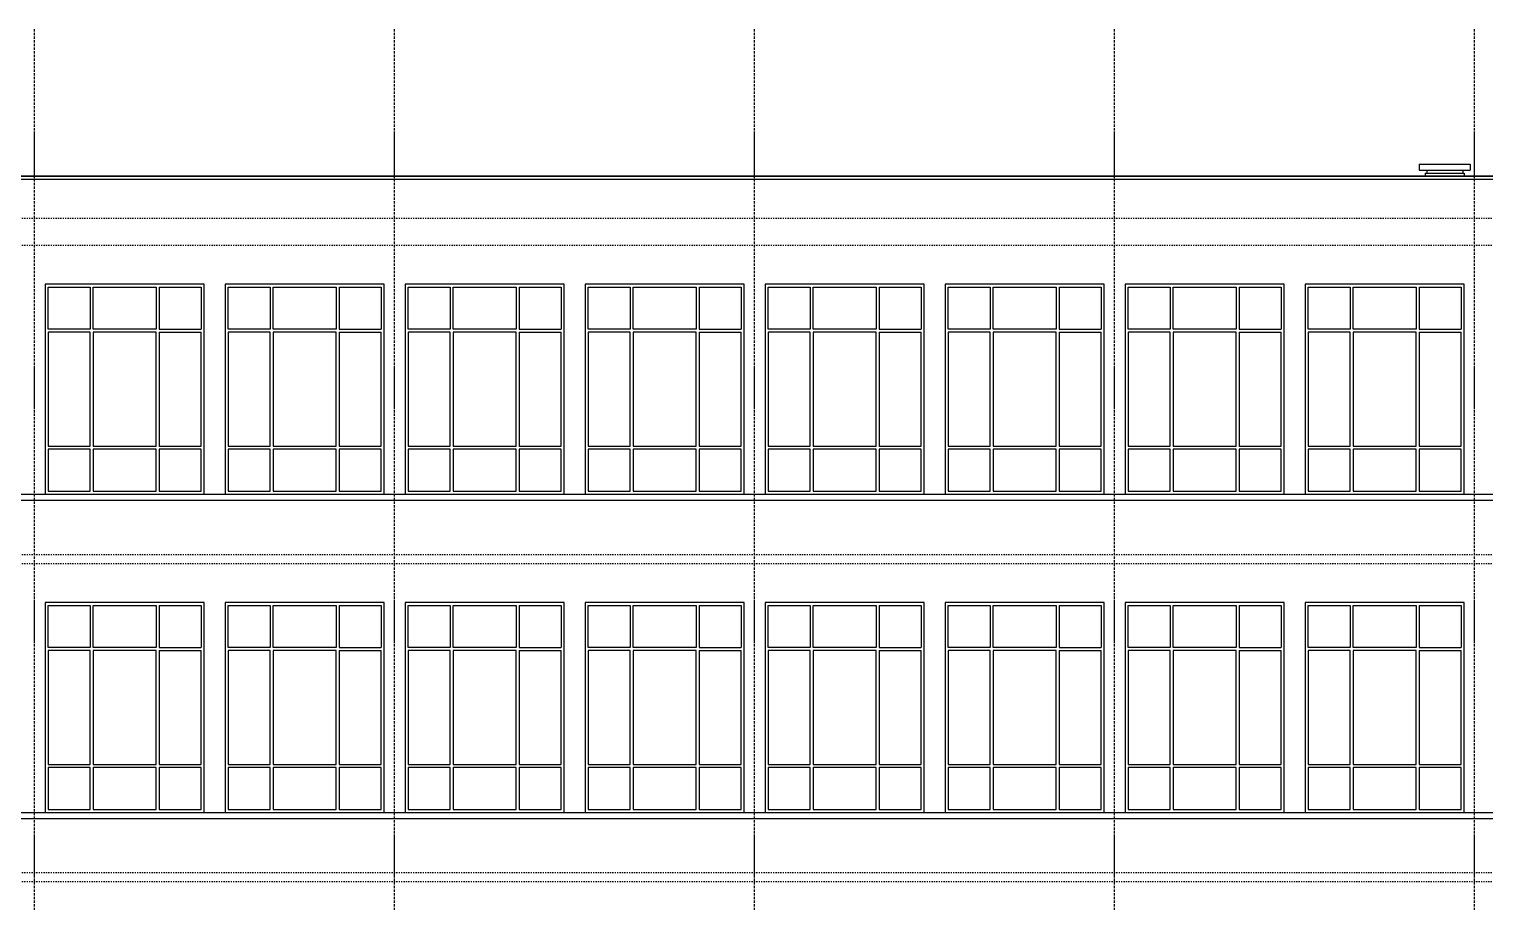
# Model space of a CAD drawing. Header units: inches. Extents: x -72385 to 39588, y -6525 to 66685.
# Drawn here: x 1760 to 4187, y 19637 to 21091 of the extents above; entities that cross this region are included whole.
import ezdxf

# ---------------------------------------------------------------- set-up
doc = ezdxf.new("R2010")
doc.units = ezdxf.units.IN
doc.header["$MEASUREMENT"] = 0
doc.linetypes.add('DashDot', pattern=[0.6, 0.4, -0.1, 0, -0.1])
doc.linetypes.add('Hidden', pattern=[0.4, 0.2, -0.2])
for name, color, linetype, lineweight in [('Оси', 252, 'DashDot', 25), ('Фасади Разрези дебело', 7, 'Continuous', 35), ('Фасади Разрези пунктир', 253, 'Hidden', 25), ('Фасади Разрези тънко', 253, 'Continuous', 25)]:
    doc.layers.add(name, color=color, linetype=linetype, lineweight=lineweight)

msp = doc.modelspace()

# ---------------------------------------------------------------- linework, layer by layer
at = {"layer": 'Оси', "ltscale": 10}
for p, q in [((1769, 21090.9), (1769, 18060.9)), ((2369, 21090.9), (2369, 18040.9)), ((2969, 21090.9), (2969, 18040.9)), ((3569, 21090.9), (3569, 18040.9)), ((4169, 21090.9), (4169, 18040.9))]:
    msp.add_line(p, q, dxfattribs=at)
at = {"layer": 'Фасади Разрези дебело', "ltscale": 10, "extrusion": (1.2091e-15, 1, -2.22045e-16)}
msp.add_line((-7028.6, 20845.9), (5077.4, 20845.9), dxfattribs=at)
at = {"layer": 'Фасади Разрези пунктир', "ltscale": 10, "extrusion": (1.2091e-15, 1, -2.22045e-16)}
for p, q in [((-7023.6, 20775.9), (5072.4, 20775.9)), ((-7023.6, 20730.9), (5072.4, 20730.9)), ((-7023.6, 20215.9), (5072.4, 20215.9)), ((-7023.6, 20200.9), (5072.4, 20200.9)), ((-7023.6, 19685.9), (5072.4, 19685.9)), ((-7023.6, 19670.9), (5072.4, 19670.9))]:
    msp.add_line(p, q, dxfattribs=at)
at = {"layer": 'Фасади Разрези тънко', "ltscale": 10, "extrusion": (1.2091e-15, 1, -2.22045e-16)}
for p, q in [((4077.4, 20865.9), (4162.4, 20865.9)), ((4077.4, 20855.9), (4162.4, 20855.9, 0)), ((4087.4, 20850.9), (4152.4, 20850.9, 0)), ((-7023.6, 20840.9), (5072.4, 20840.9)), ((-1858.2, 20315.9), (4767.3, 20315.9)), ((-1858.2, 20305.9), (4767.3, 20305.9)), ((-1858.2, 19785.9), (4767.3, 19785.9)), ((-1858.2, 19775.9), (4767.3, 19775.9))]:
    msp.add_line(p, q, dxfattribs=at)
at = {"layer": 'Фасади Разрези тънко', "ltscale": 10}
for p, q in [((4077.4, 20865.9), (4077.4, 20855.9)), ((4087.4, 20850.9), (4087.4, 20845.9)), ((4089.9, 20855.9), (4089.9, 20850.9)), ((4149.9, 20855.9), (4149.9, 20850.9)), ((4152.4, 20850.9), (4152.4, 20845.9)), ((4162.4, 20865.9), (4162.4, 20855.9, 0)), ((1972.1, 20660.9), (1972.1, 20590.9)), ((1977.1, 20660.9), (1977.1, 20590.9)), ((2047.1, 20660.9), (2047.1, 20590.9)), ((2272.1, 20660.9), (2272.1, 20590.9)), ((2277.1, 20660.9), (2277.1, 20590.9)), ((2347.1, 20660.9), (2347.1, 20590.9)), ((2572.2, 20660.9), (2572.2, 20590.9)), ((2577.2, 20660.9), (2577.2, 20590.9)), ((2647.2, 20660.9), (2647.2, 20590.9)), ((2872.2, 20660.9), (2872.2, 20590.9)), ((2877.2, 20660.9), (2877.2, 20590.9)), ((2947.2, 20660.9), (2947.2, 20590.9)), ((3172.2, 20660.9), (3172.2, 20590.9)), ((3177.2, 20660.9), (3177.2, 20590.9)), ((3247.2, 20660.9), (3247.2, 20590.9)), ((3472.2, 20660.9), (3472.2, 20590.9)), ((3477.2, 20660.9), (3477.2, 20590.9)), ((3547.2, 20660.9), (3547.2, 20590.9)), ((3772.3, 20660.9), (3772.3, 20590.9)), ((3777.3, 20660.9), (3777.3, 20590.9)), ((3847.3, 20660.9), (3847.3, 20590.9)), ((4072.3, 20660.9), (4072.3, 20590.9)), ((4077.3, 20660.9), (4077.3, 20590.9)), ((4147.3, 20660.9), (4147.3, 20590.9)), ((1972.1, 20130.9), (1972.1, 20060.9)), ((1977.1, 20130.9), (1977.1, 20060.9)), ((2047.1, 20130.9), (2047.1, 20060.9)), ((2272.1, 20130.9), (2272.1, 20060.9)), ((2277.1, 20130.9), (2277.1, 20060.9)), ((2347.1, 20130.9), (2347.1, 20060.9)), ((2572.2, 20130.9), (2572.2, 20060.9)), ((2577.2, 20130.9), (2577.2, 20060.9)), ((2647.2, 20130.9), (2647.2, 20060.9)), ((2872.2, 20130.9), (2872.2, 20060.9)), ((2877.2, 20130.9), (2877.2, 20060.9)), ((2947.2, 20130.9), (2947.2, 20060.9)), ((3172.2, 20130.9), (3172.2, 20060.9)), ((3177.2, 20130.9), (3177.2, 20060.9)), ((3247.2, 20130.9), (3247.2, 20060.9)), ((3472.2, 20130.9), (3472.2, 20060.9)), ((3477.2, 20130.9), (3477.2, 20060.9)), ((3547.2, 20130.9), (3547.2, 20060.9)), ((3772.3, 20130.9), (3772.3, 20060.9)), ((3777.3, 20130.9), (3777.3, 20060.9)), ((3847.3, 20130.9), (3847.3, 20060.9)), ((4072.3, 20130.9), (4072.3, 20060.9)), ((4077.3, 20130.9), (4077.3, 20060.9)), ((4147.3, 20130.9), (4147.3, 20060.9))]:
    msp.add_line(p, q, dxfattribs=at)
at = {"layer": 'Фасади Разрези тънко', "ltscale": 10, "extrusion": (2.5431e-15, 1, -2.22045e-16)}
for p, q in [((1977.1, 20660.9), (2047.1, 20660.9)), ((2277.1, 20660.9), (2347.1, 20660.9)), ((2577.2, 20660.9), (2647.2, 20660.9)), ((2877.2, 20660.9), (2947.2, 20660.9)), ((3177.2, 20660.9), (3247.2, 20660.9)), ((3477.2, 20660.9), (3547.2, 20660.9)), ((3777.3, 20660.9), (3847.3, 20660.9)), ((4077.3, 20660.9), (4147.3, 20660.9)), ((1977.1, 20590.9), (2047.1, 20590.9)), ((1977.1, 20585.9), (2047.1, 20585.9)), ((2277.1, 20590.9), (2347.1, 20590.9)), ((2277.1, 20585.9), (2347.1, 20585.9)), ((2577.2, 20590.9), (2647.2, 20590.9)), ((2577.2, 20585.9), (2647.2, 20585.9)), ((2877.2, 20590.9), (2947.2, 20590.9)), ((2877.2, 20585.9), (2947.2, 20585.9)), ((3177.2, 20590.9), (3247.2, 20590.9)), ((3177.2, 20585.9), (3247.2, 20585.9)), ((3477.2, 20590.9), (3547.2, 20590.9)), ((3477.2, 20585.9), (3547.2, 20585.9)), ((3777.3, 20590.9), (3847.3, 20590.9)), ((3777.3, 20585.9), (3847.3, 20585.9)), ((4077.3, 20590.9), (4147.3, 20590.9)), ((4077.3, 20585.9), (4147.3, 20585.9)), ((1977.1, 20130.9), (2047.1, 20130.9)), ((2277.1, 20130.9), (2347.1, 20130.9)), ((2577.2, 20130.9), (2647.2, 20130.9)), ((2877.2, 20130.9), (2947.2, 20130.9)), ((3177.2, 20130.9), (3247.2, 20130.9)), ((3477.2, 20130.9), (3547.2, 20130.9)), ((3777.3, 20130.9), (3847.3, 20130.9)), ((4077.3, 20130.9), (4147.3, 20130.9)), ((1977.1, 20060.9), (2047.1, 20060.9)), ((1977.1, 20055.9), (2047.1, 20055.9)), ((2277.1, 20060.9), (2347.1, 20060.9)), ((2277.1, 20055.9), (2347.1, 20055.9)), ((2577.2, 20060.9), (2647.2, 20060.9)), ((2577.2, 20055.9), (2647.2, 20055.9)), ((2877.2, 20060.9), (2947.2, 20060.9)), ((2877.2, 20055.9), (2947.2, 20055.9)), ((3177.2, 20060.9), (3247.2, 20060.9)), ((3177.2, 20055.9), (3247.2, 20055.9)), ((3477.2, 20060.9), (3547.2, 20060.9)), ((3477.2, 20055.9), (3547.2, 20055.9)), ((3777.3, 20060.9), (3847.3, 20060.9)), ((3777.3, 20055.9), (3847.3, 20055.9)), ((4077.3, 20060.9), (4147.3, 20060.9)), ((4077.3, 20055.9), (4147.3, 20055.9))]:
    msp.add_line(p, q, dxfattribs=at)
at = {"layer": 'Фасади Разрези тънко', "ltscale": 10}
for points in [[(2052.1, 20665.9, 0), (1787.1, 20665.9, 0), (1787.1, 20315.9, 0), (2052.1, 20315.9, 0), (2052.1, 20665.9, 0)], [(1972.1, 20590.9, 0), (1867.1, 20590.9, 0), (1867.1, 20660.9, 0), (1972.1, 20660.9, 0)], [(2352.1, 20665.9, 0), (2087.1, 20665.9, 0), (2087.1, 20315.9, 0), (2352.1, 20315.9, 0), (2352.1, 20665.9, 0)], [(2272.1, 20590.9, 0), (2167.1, 20590.9, 0), (2167.1, 20660.9, 0), (2272.1, 20660.9, 0)], [(2652.2, 20665.9, 0), (2387.1, 20665.9, 0), (2387.1, 20315.9, 0), (2652.2, 20315.9, 0), (2652.2, 20665.9, 0)], [(2572.2, 20590.9, 0), (2467.1, 20590.9, 0), (2467.1, 20660.9, 0), (2572.2, 20660.9, 0)], [(2952.2, 20665.9, 0), (2687.2, 20665.9, 0), (2687.2, 20315.9, 0), (2952.2, 20315.9, 0), (2952.2, 20665.9, 0)], [(2872.2, 20590.9, 0), (2767.2, 20590.9, 0), (2767.2, 20660.9, 0), (2872.2, 20660.9, 0)], [(3252.2, 20665.9, 0), (2987.2, 20665.9, 0), (2987.2, 20315.9, 0), (3252.2, 20315.9, 0), (3252.2, 20665.9, 0)], [(3172.2, 20590.9, 0), (3067.2, 20590.9, 0), (3067.2, 20660.9, 0), (3172.2, 20660.9, 0)], [(3552.2, 20665.9, 0), (3287.2, 20665.9, 0), (3287.2, 20315.9, 0), (3552.2, 20315.9, 0), (3552.2, 20665.9, 0)], [(3472.2, 20590.9, 0), (3367.2, 20590.9, 0), (3367.2, 20660.9, 0), (3472.2, 20660.9, 0)], [(3852.3, 20665.9, 0), (3587.2, 20665.9, 0), (3587.2, 20315.9, 0), (3852.3, 20315.9, 0), (3852.3, 20665.9, 0)], [(3772.3, 20590.9, 0), (3667.2, 20590.9, 0), (3667.2, 20660.9, 0), (3772.3, 20660.9, 0)], [(4152.3, 20665.9, 0), (3887.3, 20665.9, 0), (3887.3, 20315.9, 0), (4152.3, 20315.9, 0), (4152.3, 20665.9, 0)], [(4072.3, 20590.9, 0), (3967.3, 20590.9, 0), (3967.3, 20660.9, 0), (4072.3, 20660.9, 0)], [(1972.1, 20585.9, 0), (1867.1, 20585.9, 0), (1867.1, 20395.9, 0), (1972.1, 20395.9, 0), (1972.1, 20585.9, 0)], [(1977.1, 20585.9, 0), (1977.1, 20395.9, 0), (2047.1, 20395.9, 0), (2047.1, 20585.9, 0)], [(2272.1, 20585.9, 0), (2167.1, 20585.9, 0), (2167.1, 20395.9, 0), (2272.1, 20395.9, 0), (2272.1, 20585.9, 0)], [(2277.1, 20585.9, 0), (2277.1, 20395.9, 0), (2347.1, 20395.9, 0), (2347.1, 20585.9, 0)], [(2572.2, 20585.9, 0), (2467.1, 20585.9, 0), (2467.1, 20395.9, 0), (2572.2, 20395.9, 0), (2572.2, 20585.9, 0)], [(2577.2, 20585.9, 0), (2577.2, 20395.9, 0), (2647.2, 20395.9, 0), (2647.2, 20585.9, 0)], [(2872.2, 20585.9, 0), (2767.2, 20585.9, 0), (2767.2, 20395.9, 0), (2872.2, 20395.9, 0), (2872.2, 20585.9, 0)], [(2877.2, 20585.9, 0), (2877.2, 20395.9, 0), (2947.2, 20395.9, 0), (2947.2, 20585.9, 0)], [(3172.2, 20585.9, 0), (3067.2, 20585.9, 0), (3067.2, 20395.9, 0), (3172.2, 20395.9, 0), (3172.2, 20585.9, 0)], [(3177.2, 20585.9, 0), (3177.2, 20395.9, 0), (3247.2, 20395.9, 0), (3247.2, 20585.9, 0)], [(3472.2, 20585.9, 0), (3367.2, 20585.9, 0), (3367.2, 20395.9, 0), (3472.2, 20395.9, 0), (3472.2, 20585.9, 0)], [(3477.2, 20585.9, 0), (3477.2, 20395.9, 0), (3547.2, 20395.9, 0), (3547.2, 20585.9, 0)], [(3772.3, 20585.9, 0), (3667.2, 20585.9, 0), (3667.2, 20395.9, 0), (3772.3, 20395.9, 0), (3772.3, 20585.9, 0)], [(3777.3, 20585.9, 0), (3777.3, 20395.9, 0), (3847.3, 20395.9, 0), (3847.3, 20585.9, 0)], [(4072.3, 20585.9, 0), (3967.3, 20585.9, 0), (3967.3, 20395.9, 0), (4072.3, 20395.9, 0), (4072.3, 20585.9, 0)], [(4077.3, 20585.9, 0), (4077.3, 20395.9, 0), (4147.3, 20395.9, 0), (4147.3, 20585.9, 0)], [(2052.1, 20135.9, 0), (1787.1, 20135.9, 0), (1787.1, 19785.9, 0), (2052.1, 19785.9, 0), (2052.1, 20135.9, 0)], [(1972.1, 20060.9, 0), (1867.1, 20060.9, 0), (1867.1, 20130.9, 0), (1972.1, 20130.9, 0)], [(2352.1, 20135.9, 0), (2087.1, 20135.9, 0), (2087.1, 19785.9, 0), (2352.1, 19785.9, 0), (2352.1, 20135.9, 0)], [(2272.1, 20060.9, 0), (2167.1, 20060.9, 0), (2167.1, 20130.9, 0), (2272.1, 20130.9, 0)], [(2652.2, 20135.9, 0), (2387.1, 20135.9, 0), (2387.1, 19785.9, 0), (2652.2, 19785.9, 0), (2652.2, 20135.9, 0)], [(2572.2, 20060.9, 0), (2467.1, 20060.9, 0), (2467.1, 20130.9, 0), (2572.2, 20130.9, 0)], [(2952.2, 20135.9, 0), (2687.2, 20135.9, 0), (2687.2, 19785.9, 0), (2952.2, 19785.9, 0), (2952.2, 20135.9, 0)], [(2872.2, 20060.9, 0), (2767.2, 20060.9, 0), (2767.2, 20130.9, 0), (2872.2, 20130.9, 0)], [(3252.2, 20135.9, 0), (2987.2, 20135.9, 0), (2987.2, 19785.9, 0), (3252.2, 19785.9, 0), (3252.2, 20135.9, 0)], [(3172.2, 20060.9, 0), (3067.2, 20060.9, 0), (3067.2, 20130.9, 0), (3172.2, 20130.9, 0)], [(3552.2, 20135.9, 0), (3287.2, 20135.9, 0), (3287.2, 19785.9, 0), (3552.2, 19785.9, 0), (3552.2, 20135.9, 0)], [(3472.2, 20060.9, 0), (3367.2, 20060.9, 0), (3367.2, 20130.9, 0), (3472.2, 20130.9, 0)], [(3852.3, 20135.9, 0), (3587.2, 20135.9, 0), (3587.2, 19785.9, 0), (3852.3, 19785.9, 0), (3852.3, 20135.9, 0)], [(3772.3, 20060.9, 0), (3667.2, 20060.9, 0), (3667.2, 20130.9, 0), (3772.3, 20130.9, 0)], [(4152.3, 20135.9, 0), (3887.3, 20135.9, 0), (3887.3, 19785.9, 0), (4152.3, 19785.9, 0), (4152.3, 20135.9, 0)], [(4072.3, 20060.9, 0), (3967.3, 20060.9, 0), (3967.3, 20130.9, 0), (4072.3, 20130.9, 0)], [(1972.1, 20055.9, 0), (1867.1, 20055.9, 0), (1867.1, 19865.9, 0), (1972.1, 19865.9, 0), (1972.1, 20055.9, 0)], [(1977.1, 20055.9, 0), (1977.1, 19865.9, 0), (2047.1, 19865.9, 0), (2047.1, 20055.9, 0)], [(2272.1, 20055.9, 0), (2167.1, 20055.9, 0), (2167.1, 19865.9, 0), (2272.1, 19865.9, 0), (2272.1, 20055.9, 0)], [(2277.1, 20055.9, 0), (2277.1, 19865.9, 0), (2347.1, 19865.9, 0), (2347.1, 20055.9, 0)], [(2572.2, 20055.9, 0), (2467.1, 20055.9, 0), (2467.1, 19865.9, 0), (2572.2, 19865.9, 0), (2572.2, 20055.9, 0)], [(2577.2, 20055.9, 0), (2577.2, 19865.9, 0), (2647.2, 19865.9, 0), (2647.2, 20055.9, 0)], [(2872.2, 20055.9, 0), (2767.2, 20055.9, 0), (2767.2, 19865.9, 0), (2872.2, 19865.9, 0), (2872.2, 20055.9, 0)], [(2877.2, 20055.9, 0), (2877.2, 19865.9, 0), (2947.2, 19865.9, 0), (2947.2, 20055.9, 0)], [(3172.2, 20055.9, 0), (3067.2, 20055.9, 0), (3067.2, 19865.9, 0), (3172.2, 19865.9, 0), (3172.2, 20055.9, 0)], [(3177.2, 20055.9, 0), (3177.2, 19865.9, 0), (3247.2, 19865.9, 0), (3247.2, 20055.9, 0)], [(3472.2, 20055.9, 0), (3367.2, 20055.9, 0), (3367.2, 19865.9, 0), (3472.2, 19865.9, 0), (3472.2, 20055.9, 0)], [(3477.2, 20055.9, 0), (3477.2, 19865.9, 0), (3547.2, 19865.9, 0), (3547.2, 20055.9, 0)], [(3772.3, 20055.9, 0), (3667.2, 20055.9, 0), (3667.2, 19865.9, 0), (3772.3, 19865.9, 0), (3772.3, 20055.9, 0)], [(3777.3, 20055.9, 0), (3777.3, 19865.9, 0), (3847.3, 19865.9, 0), (3847.3, 20055.9, 0)], [(4072.3, 20055.9, 0), (3967.3, 20055.9, 0), (3967.3, 19865.9, 0), (4072.3, 19865.9, 0), (4072.3, 20055.9, 0)], [(4077.3, 20055.9, 0), (4077.3, 19865.9, 0), (4147.3, 19865.9, 0), (4147.3, 20055.9, 0)]]:
    msp.add_polyline3d(points, dxfattribs=at)
for points in [[(1792.1, 20590.9, 0), (1792.1, 20660.9, 0), (1862.1, 20660.9, 0), (1862.1, 20590.9, 0)], [(2092.1, 20590.9, 0), (2092.1, 20660.9, 0), (2162.1, 20660.9, 0), (2162.1, 20590.9, 0)], [(2392.1, 20590.9, 0), (2392.1, 20660.9, 0), (2462.1, 20660.9, 0), (2462.1, 20590.9, 0)], [(2692.2, 20590.9, 0), (2692.2, 20660.9, 0), (2762.2, 20660.9, 0), (2762.2, 20590.9, 0)], [(2992.2, 20590.9, 0), (2992.2, 20660.9, 0), (3062.2, 20660.9, 0), (3062.2, 20590.9, 0)], [(3292.2, 20590.9, 0), (3292.2, 20660.9, 0), (3362.2, 20660.9, 0), (3362.2, 20590.9, 0)], [(3592.2, 20590.9, 0), (3592.2, 20660.9, 0), (3662.2, 20660.9, 0), (3662.2, 20590.9, 0)], [(3892.3, 20590.9, 0), (3892.3, 20660.9, 0), (3962.3, 20660.9, 0), (3962.3, 20590.9, 0)], [(1792.1, 20395.9, 0), (1862.1, 20395.9, 0), (1862.1, 20585.9, 0), (1792.1, 20585.9, 0)], [(2092.1, 20395.9, 0), (2162.1, 20395.9, 0), (2162.1, 20585.9, 0), (2092.1, 20585.9, 0)], [(2392.1, 20395.9, 0), (2462.1, 20395.9, 0), (2462.1, 20585.9, 0), (2392.1, 20585.9, 0)], [(2692.2, 20395.9, 0), (2762.2, 20395.9, 0), (2762.2, 20585.9, 0), (2692.2, 20585.9, 0)], [(2992.2, 20395.9, 0), (3062.2, 20395.9, 0), (3062.2, 20585.9, 0), (2992.2, 20585.9, 0)], [(3292.2, 20395.9, 0), (3362.2, 20395.9, 0), (3362.2, 20585.9, 0), (3292.2, 20585.9, 0)], [(3592.2, 20395.9, 0), (3662.2, 20395.9, 0), (3662.2, 20585.9, 0), (3592.2, 20585.9, 0)], [(3892.3, 20395.9, 0), (3962.3, 20395.9, 0), (3962.3, 20585.9, 0), (3892.3, 20585.9, 0)], [(1792.1, 20320.9, 0), (1862.1, 20320.9, 0), (1862.1, 20390.9, 0), (1792.1, 20390.9, 0)], [(1867.1, 20320.9, 0), (1972.1, 20320.9, 0), (1972.1, 20390.9, 0), (1867.1, 20390.9, 0)], [(2047.1, 20320.9, 0), (2047.1, 20390.9, 0), (1977.1, 20390.9, 0), (1977.1, 20320.9, 0)], [(2092.1, 20320.9, 0), (2162.1, 20320.9, 0), (2162.1, 20390.9, 0), (2092.1, 20390.9, 0)], [(2167.1, 20320.9, 0), (2272.1, 20320.9, 0), (2272.1, 20390.9, 0), (2167.1, 20390.9, 0)], [(2347.1, 20320.9, 0), (2347.1, 20390.9, 0), (2277.1, 20390.9, 0), (2277.1, 20320.9, 0)], [(2392.1, 20320.9, 0), (2462.1, 20320.9, 0), (2462.1, 20390.9, 0), (2392.1, 20390.9, 0)], [(2467.1, 20320.9, 0), (2572.2, 20320.9, 0), (2572.2, 20390.9, 0), (2467.1, 20390.9, 0)], [(2647.2, 20320.9, 0), (2647.2, 20390.9, 0), (2577.2, 20390.9, 0), (2577.2, 20320.9, 0)], [(2692.2, 20320.9, 0), (2762.2, 20320.9, 0), (2762.2, 20390.9, 0), (2692.2, 20390.9, 0)], [(2767.2, 20320.9, 0), (2872.2, 20320.9, 0), (2872.2, 20390.9, 0), (2767.2, 20390.9, 0)], [(2947.2, 20320.9, 0), (2947.2, 20390.9, 0), (2877.2, 20390.9, 0), (2877.2, 20320.9, 0)], [(2992.2, 20320.9, 0), (3062.2, 20320.9, 0), (3062.2, 20390.9, 0), (2992.2, 20390.9, 0)], [(3067.2, 20320.9, 0), (3172.2, 20320.9, 0), (3172.2, 20390.9, 0), (3067.2, 20390.9, 0)], [(3247.2, 20320.9, 0), (3247.2, 20390.9, 0), (3177.2, 20390.9, 0), (3177.2, 20320.9, 0)], [(3292.2, 20320.9, 0), (3362.2, 20320.9, 0), (3362.2, 20390.9, 0), (3292.2, 20390.9, 0)], [(3367.2, 20320.9, 0), (3472.2, 20320.9, 0), (3472.2, 20390.9, 0), (3367.2, 20390.9, 0)], [(3547.2, 20320.9, 0), (3547.2, 20390.9, 0), (3477.2, 20390.9, 0), (3477.2, 20320.9, 0)], [(3592.2, 20320.9, 0), (3662.2, 20320.9, 0), (3662.2, 20390.9, 0), (3592.2, 20390.9, 0)], [(3667.2, 20320.9, 0), (3772.3, 20320.9, 0), (3772.3, 20390.9, 0), (3667.2, 20390.9, 0)], [(3847.3, 20320.9, 0), (3847.3, 20390.9, 0), (3777.3, 20390.9, 0), (3777.3, 20320.9, 0)], [(3892.3, 20320.9, 0), (3962.3, 20320.9, 0), (3962.3, 20390.9, 0), (3892.3, 20390.9, 0)], [(3967.3, 20320.9, 0), (4072.3, 20320.9, 0), (4072.3, 20390.9, 0), (3967.3, 20390.9, 0)], [(4147.3, 20320.9, 0), (4147.3, 20390.9, 0), (4077.3, 20390.9, 0), (4077.3, 20320.9, 0)], [(1792.1, 20060.9, 0), (1792.1, 20130.9, 0), (1862.1, 20130.9, 0), (1862.1, 20060.9, 0)], [(2092.1, 20060.9, 0), (2092.1, 20130.9, 0), (2162.1, 20130.9, 0), (2162.1, 20060.9, 0)], [(2392.1, 20060.9, 0), (2392.1, 20130.9, 0), (2462.1, 20130.9, 0), (2462.1, 20060.9, 0)], [(2692.2, 20060.9, 0), (2692.2, 20130.9, 0), (2762.2, 20130.9, 0), (2762.2, 20060.9, 0)], [(2992.2, 20060.9, 0), (2992.2, 20130.9, 0), (3062.2, 20130.9, 0), (3062.2, 20060.9, 0)], [(3292.2, 20060.9, 0), (3292.2, 20130.9, 0), (3362.2, 20130.9, 0), (3362.2, 20060.9, 0)], [(3592.2, 20060.9, 0), (3592.2, 20130.9, 0), (3662.2, 20130.9, 0), (3662.2, 20060.9, 0)], [(3892.3, 20060.9, 0), (3892.3, 20130.9, 0), (3962.3, 20130.9, 0), (3962.3, 20060.9, 0)], [(1792.1, 19865.9, 0), (1862.1, 19865.9, 0), (1862.1, 20055.9, 0), (1792.1, 20055.9, 0)], [(2092.1, 19865.9, 0), (2162.1, 19865.9, 0), (2162.1, 20055.9, 0), (2092.1, 20055.9, 0)], [(2392.1, 19865.9, 0), (2462.1, 19865.9, 0), (2462.1, 20055.9, 0), (2392.1, 20055.9, 0)], [(2692.2, 19865.9, 0), (2762.2, 19865.9, 0), (2762.2, 20055.9, 0), (2692.2, 20055.9, 0)], [(2992.2, 19865.9, 0), (3062.2, 19865.9, 0), (3062.2, 20055.9, 0), (2992.2, 20055.9, 0)], [(3292.2, 19865.9, 0), (3362.2, 19865.9, 0), (3362.2, 20055.9, 0), (3292.2, 20055.9, 0)], [(3592.2, 19865.9, 0), (3662.2, 19865.9, 0), (3662.2, 20055.9, 0), (3592.2, 20055.9, 0)], [(3892.3, 19865.9, 0), (3962.3, 19865.9, 0), (3962.3, 20055.9, 0), (3892.3, 20055.9, 0)], [(1792.1, 19790.9, 0), (1862.1, 19790.9, 0), (1862.1, 19860.9, 0), (1792.1, 19860.9, 0)], [(1867.1, 19790.9, 0), (1972.1, 19790.9, 0), (1972.1, 19860.9, 0), (1867.1, 19860.9, 0)], [(2047.1, 19790.9, 0), (2047.1, 19860.9, 0), (1977.1, 19860.9, 0), (1977.1, 19790.9, 0)], [(2092.1, 19790.9, 0), (2162.1, 19790.9, 0), (2162.1, 19860.9, 0), (2092.1, 19860.9, 0)], [(2167.1, 19790.9, 0), (2272.1, 19790.9, 0), (2272.1, 19860.9, 0), (2167.1, 19860.9, 0)], [(2347.1, 19790.9, 0), (2347.1, 19860.9, 0), (2277.1, 19860.9, 0), (2277.1, 19790.9, 0)], [(2392.1, 19790.9, 0), (2462.1, 19790.9, 0), (2462.1, 19860.9, 0), (2392.1, 19860.9, 0)], [(2467.1, 19790.9, 0), (2572.2, 19790.9, 0), (2572.2, 19860.9, 0), (2467.1, 19860.9, 0)], [(2647.2, 19790.9, 0), (2647.2, 19860.9, 0), (2577.2, 19860.9, 0), (2577.2, 19790.9, 0)], [(2692.2, 19790.9, 0), (2762.2, 19790.9, 0), (2762.2, 19860.9, 0), (2692.2, 19860.9, 0)], [(2767.2, 19790.9, 0), (2872.2, 19790.9, 0), (2872.2, 19860.9, 0), (2767.2, 19860.9, 0)], [(2947.2, 19790.9, 0), (2947.2, 19860.9, 0), (2877.2, 19860.9, 0), (2877.2, 19790.9, 0)], [(2992.2, 19790.9, 0), (3062.2, 19790.9, 0), (3062.2, 19860.9, 0), (2992.2, 19860.9, 0)], [(3067.2, 19790.9, 0), (3172.2, 19790.9, 0), (3172.2, 19860.9, 0), (3067.2, 19860.9, 0)], [(3247.2, 19790.9, 0), (3247.2, 19860.9, 0), (3177.2, 19860.9, 0), (3177.2, 19790.9, 0)], [(3292.2, 19790.9, 0), (3362.2, 19790.9, 0), (3362.2, 19860.9, 0), (3292.2, 19860.9, 0)], [(3367.2, 19790.9, 0), (3472.2, 19790.9, 0), (3472.2, 19860.9, 0), (3367.2, 19860.9, 0)], [(3547.2, 19790.9, 0), (3547.2, 19860.9, 0), (3477.2, 19860.9, 0), (3477.2, 19790.9, 0)], [(3592.2, 19790.9, 0), (3662.2, 19790.9, 0), (3662.2, 19860.9, 0), (3592.2, 19860.9, 0)], [(3667.2, 19790.9, 0), (3772.3, 19790.9, 0), (3772.3, 19860.9, 0), (3667.2, 19860.9, 0)], [(3847.3, 19790.9, 0), (3847.3, 19860.9, 0), (3777.3, 19860.9, 0), (3777.3, 19790.9, 0)], [(3892.3, 19790.9, 0), (3962.3, 19790.9, 0), (3962.3, 19860.9, 0), (3892.3, 19860.9, 0)], [(3967.3, 19790.9, 0), (4072.3, 19790.9, 0), (4072.3, 19860.9, 0), (3967.3, 19860.9, 0)], [(4147.3, 19790.9, 0), (4147.3, 19860.9, 0), (4077.3, 19860.9, 0), (4077.3, 19790.9, 0)]]:
    msp.add_polyline3d(points, close=True, dxfattribs=at)

doc.saveas('drawing.dxf')
